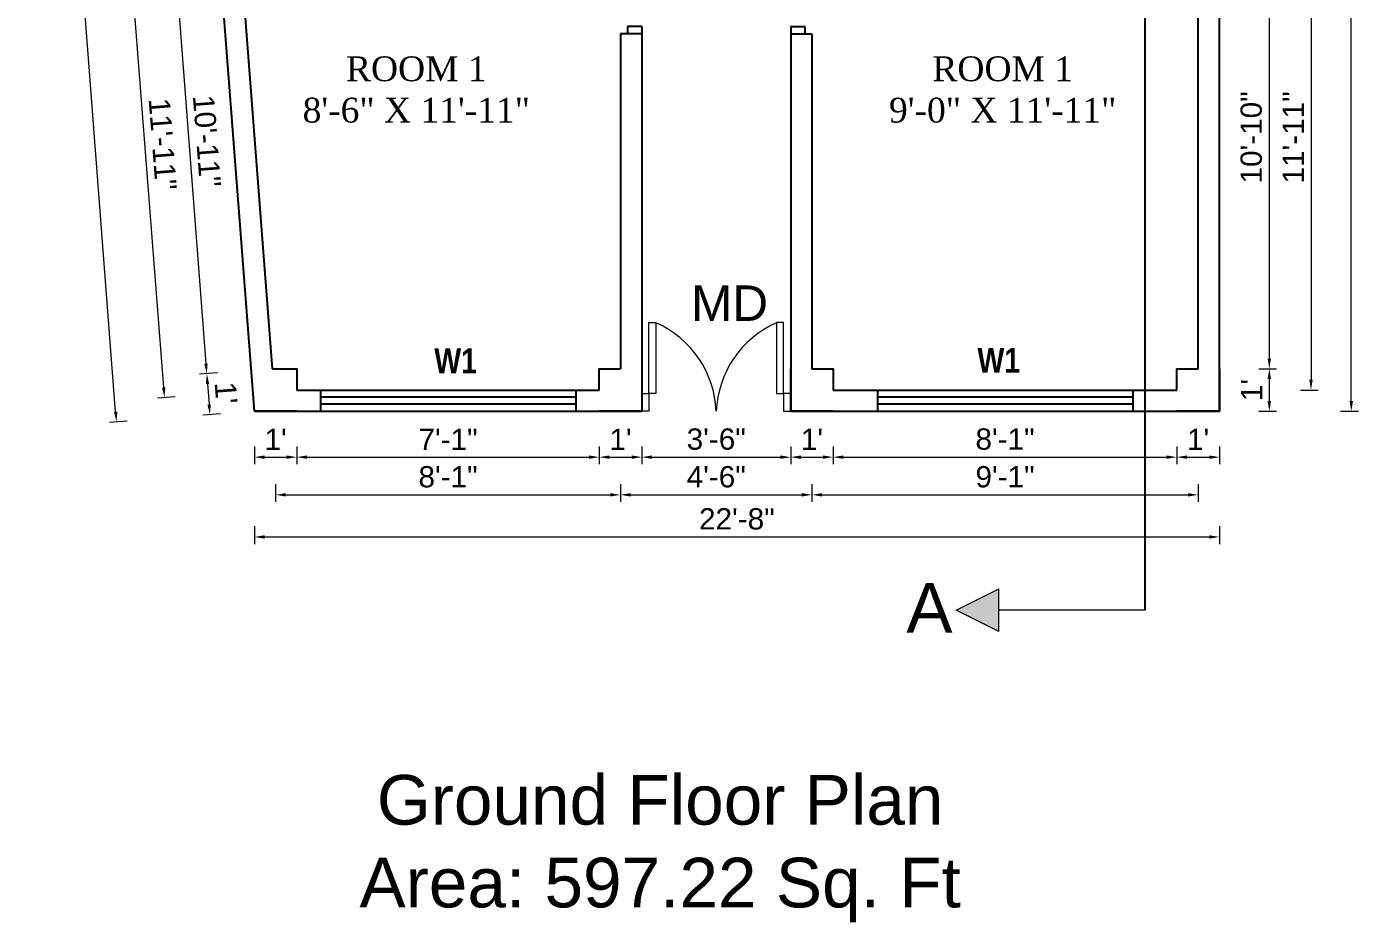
# Model space of a CAD drawing. Header units: inches. Extents: x 100101 to 119806, y -2288 to 8641.
# Drawn here: x 108040.5 to 108416.1, y 1968.4 to 2221.1 of the extents above; entities that cross this region are included whole.
import ezdxf

# ---------------------------------------------------------------- set-up
doc = ezdxf.new("R2010")
doc.units = ezdxf.units.IN
doc.header["$LTSCALE"] = 0.5
doc.header["$MEASUREMENT"] = 0
doc.header["$PDMODE"] = 66
doc.layers.add('DIMENSION', color=5, linetype='Continuous')
doc.layers.add('steps', color=253, linetype='Continuous', lineweight=20)
doc.layers.add('Toilet', color=7, linetype='Continuous', lineweight=25)
doc.styles.add('Lettring Text', font='arial.ttf')
doc.styles.get("Standard").update_dxf_attribs({"font": 'arial.ttf'})
doc.dimstyles.new('Copy of Standard', dxfattribs={"dimtxt": 6, "dimasz": 2.875, "dimexe": 2, "dimexo": 4, "dimgap": 2, "dimtad": 1, "dimdec": 0, "dimrnd": 1, "dimzin": 0, "dimdsep": 46, "dimlunit": 4, "dimtxsty": 'Lettring Text', "dimcen": 0.1, "dimclrd": 7, "dimclre": 7, "dimclrt": 7, "dimazin": 0, "dimtfac": 0.645, "dimtdec": 0, "dimtmove": 1, "dimatfit": 0, "dimfxl": 3, "dimfxlon": 1, "dimtfillclr": 256, "dimtolj": 1, "dimtzin": 0, "dimlwd": -1, "dimlwe": -1, "dimarcsym": 2})

# ---------------------------------------------------------------- blocks, each defined once
blk = doc.blocks.new('*D1196')
at = {"layer": 'Defpoints', "color": 0, "transparency": 16777216}
for p in [(108370.87, 2255.08), (108376.87, 2124.58), (108390.95, 2124.58)]:
    blk.add_point(p, dxfattribs=at)
at = {"layer": 'steps', "color": 7, "transparency": 16777216}
for p, q in [((108387.95, 2255.08), (108392.95, 2255.08)), ((108390.95, 2252.2), (108390.95, 2127.45)), ((108387.95, 2124.58), (108392.95, 2124.58))]:
    blk.add_line(p, q, dxfattribs=at)
for points in [[(108390.47, 2252.2), (108391.43, 2252.2), (108390.95, 2255.08)], [(108390.47, 2127.45), (108391.43, 2127.45), (108390.95, 2124.58)]]:
    blk.add_solid(points, dxfattribs=at)
at = {"layer": 'steps', "color": 7, "transparency": 16777216, "insert": (108385.88, 2189.83), "char_height": 6, "attachment_point": 5, "rotation": 90, "style": 'Lettring Text'}
blk.add_mtext('\\A1;10\'-10"', dxfattribs=at)
blk = doc.blocks.new('*D1197')
at = {"layer": 'Defpoints', "color": 0, "transparency": 16777216}
for p in [(108376.87, 2124.58), (108376.87, 2112.58), (108390.95, 2112.58)]:
    blk.add_point(p, dxfattribs=at)
at = {"layer": 'steps', "color": 7, "transparency": 16777216}
for p, q in [((108387.95, 2124.58), (108392.95, 2124.58)), ((108390.95, 2121.7), (108390.95, 2115.45)), ((108387.95, 2112.58), (108392.95, 2112.58))]:
    blk.add_line(p, q, dxfattribs=at)
for points in [[(108390.47, 2121.7), (108391.43, 2121.7), (108390.95, 2124.58)], [(108390.47, 2115.45), (108391.43, 2115.45), (108390.95, 2112.58)]]:
    blk.add_solid(points, dxfattribs=at)
at = {"layer": 'steps', "color": 7, "transparency": 16777216, "insert": (108385.94, 2118.58), "char_height": 6, "attachment_point": 5, "rotation": 90, "style": 'Lettring Text'}
blk.add_mtext("\\A1;1'", dxfattribs=at)
blk = doc.blocks.new('*D1180')
at = {"layer": 'Defpoints', "color": 0, "transparency": 16777216}
for p in [(108390.95, 2261.08), (108390.95, 2118.58), (108402.71, 2118.58)]:
    blk.add_point(p, dxfattribs=at)
at = {"layer": 'steps', "color": 7, "transparency": 16777216}
for p, q in [((108399.71, 2261.08), (108404.71, 2261.08)), ((108402.71, 2258.2), (108402.71, 2121.45)), ((108399.71, 2118.58), (108404.71, 2118.58))]:
    blk.add_line(p, q, dxfattribs=at)
for points in [[(108402.23, 2258.2), (108403.19, 2258.2), (108402.71, 2261.08)], [(108402.23, 2121.45), (108403.19, 2121.45), (108402.71, 2118.58)]]:
    blk.add_solid(points, dxfattribs=at)
at = {"layer": 'steps', "color": 7, "transparency": 16777216, "insert": (108397.7, 2189.83), "char_height": 6, "attachment_point": 5, "rotation": 90, "style": 'Lettring Text'}
blk.add_mtext('\\A1;11\'-11"', dxfattribs=at)
blk = doc.blocks.new('*D1198')
at = {"layer": 'Defpoints', "color": 0, "transparency": 16777216}
for p in [(108376.87, 2415.58), (108414.06, 2415.58), (108376.87, 2112.58)]:
    blk.add_point(p, dxfattribs=at)
at = {"layer": 'steps', "color": 7, "transparency": 16777216}
for p, q in [((108411.06, 2415.58), (108416.06, 2415.58)), ((108414.06, 2115.45), (108414.06, 2412.7)), ((108411.06, 2112.58), (108416.06, 2112.58))]:
    blk.add_line(p, q, dxfattribs=at)
for points in [[(108413.59, 2412.7), (108414.54, 2412.7), (108414.06, 2415.58)], [(108413.59, 2115.45), (108414.54, 2115.45), (108414.06, 2112.58)]]:
    blk.add_solid(points, dxfattribs=at)
at = {"layer": 'steps', "color": 7, "transparency": 16777216, "insert": (108409, 2264.08), "char_height": 6, "attachment_point": 5, "rotation": 90, "style": 'Lettring Text'}
blk.add_mtext('\\A1;25\'-3"', dxfattribs=at)
blk = doc.blocks.new('*D1199')
at = {"layer": 'Defpoints', "color": 0, "transparency": 16777216}
for p in [(108104.71, 2112.58), (108116.71, 2112.58), (108116.71, 2099.64)]:
    blk.add_point(p, dxfattribs=at)
at = {"layer": 'steps', "color": 7, "transparency": 16777216}
for p, q in [((108104.71, 2102.64), (108104.71, 2097.64)), ((108107.59, 2099.64), (108113.84, 2099.64)), ((108116.71, 2102.64), (108116.71, 2097.64))]:
    blk.add_line(p, q, dxfattribs=at)
for points in [[(108107.59, 2100.12), (108107.59, 2099.16), (108104.71, 2099.64)], [(108113.84, 2100.12), (108113.84, 2099.16), (108116.71, 2099.64)]]:
    blk.add_solid(points, dxfattribs=at)
at = {"layer": 'steps', "color": 7, "transparency": 16777216, "insert": (108110.71, 2104.65), "char_height": 6, "attachment_point": 5, "style": 'Lettring Text'}
blk.add_mtext("\\A1;1'", dxfattribs=at)
blk = doc.blocks.new('*D1200')
at = {"layer": 'Defpoints', "color": 0, "transparency": 16777216}
for p in [(108201.97, 2118.58), (108116.71, 2112.58), (108201.97, 2099.64)]:
    blk.add_point(p, dxfattribs=at)
at = {"layer": 'steps', "color": 7, "transparency": 16777216}
for p, q in [((108116.71, 2102.64), (108116.71, 2097.64)), ((108119.59, 2099.64), (108199.09, 2099.64)), ((108201.97, 2102.64), (108201.97, 2097.64))]:
    blk.add_line(p, q, dxfattribs=at)
for points in [[(108119.59, 2100.12), (108119.59, 2099.16), (108116.71, 2099.64)], [(108199.09, 2100.12), (108199.09, 2099.16), (108201.97, 2099.64)]]:
    blk.add_solid(points, dxfattribs=at)
at = {"layer": 'steps', "color": 7, "transparency": 16777216, "insert": (108159.34, 2104.65), "char_height": 6, "attachment_point": 5, "style": 'Lettring Text'}
blk.add_mtext('\\A1;7\'-1"', dxfattribs=at)
blk = doc.blocks.new('*D1201')
at = {"layer": 'Defpoints', "color": 0, "transparency": 16777216}
for p in [(108201.97, 2118.58), (108213.97, 2112.58), (108213.97, 2099.64)]:
    blk.add_point(p, dxfattribs=at)
at = {"layer": 'steps', "color": 7, "transparency": 16777216}
for p, q in [((108201.97, 2102.64), (108201.97, 2097.64)), ((108204.84, 2099.64), (108211.09, 2099.64)), ((108213.97, 2102.64), (108213.97, 2097.64))]:
    blk.add_line(p, q, dxfattribs=at)
for points in [[(108204.84, 2100.12), (108204.84, 2099.16), (108201.97, 2099.64)], [(108211.09, 2100.12), (108211.09, 2099.16), (108213.97, 2099.64)]]:
    blk.add_solid(points, dxfattribs=at)
at = {"layer": 'steps', "color": 7, "transparency": 16777216, "insert": (108207.97, 2104.65), "char_height": 6, "attachment_point": 5, "style": 'Lettring Text'}
blk.add_mtext("\\A1;1'", dxfattribs=at)
blk = doc.blocks.new('*D1202')
at = {"layer": 'Defpoints', "color": 0, "transparency": 16777216}
for p in [(108213.97, 2112.58), (108255.97, 2112.58), (108255.97, 2099.64)]:
    blk.add_point(p, dxfattribs=at)
at = {"layer": 'steps', "color": 7, "transparency": 16777216}
for p, q in [((108213.97, 2102.64), (108213.97, 2097.64)), ((108216.84, 2099.64), (108253.09, 2099.64)), ((108255.97, 2102.64), (108255.97, 2097.64))]:
    blk.add_line(p, q, dxfattribs=at)
for points in [[(108216.84, 2100.12), (108216.84, 2099.16), (108213.97, 2099.64)], [(108253.09, 2100.12), (108253.09, 2099.16), (108255.97, 2099.64)]]:
    blk.add_solid(points, dxfattribs=at)
at = {"layer": 'steps', "color": 7, "transparency": 16777216, "insert": (108234.97, 2104.7), "char_height": 6, "attachment_point": 5, "style": 'Lettring Text'}
blk.add_mtext('\\A1;3\'-6"', dxfattribs=at)
blk = doc.blocks.new('*D1203')
at = {"layer": 'Defpoints', "color": 0, "transparency": 16777216}
for p in [(108267.97, 2118.58), (108255.97, 2112.58), (108267.97, 2099.64)]:
    blk.add_point(p, dxfattribs=at)
at = {"layer": 'steps', "color": 7, "transparency": 16777216}
for p, q in [((108255.97, 2102.64), (108255.97, 2097.64)), ((108258.84, 2099.64), (108265.09, 2099.64)), ((108267.97, 2102.64), (108267.97, 2097.64))]:
    blk.add_line(p, q, dxfattribs=at)
for points in [[(108258.84, 2100.12), (108258.84, 2099.16), (108255.97, 2099.64)], [(108265.09, 2100.12), (108265.09, 2099.16), (108267.97, 2099.64)]]:
    blk.add_solid(points, dxfattribs=at)
at = {"layer": 'steps', "color": 7, "transparency": 16777216, "insert": (108261.97, 2104.65), "char_height": 6, "attachment_point": 5, "style": 'Lettring Text'}
blk.add_mtext("\\A1;1'", dxfattribs=at)
blk = doc.blocks.new('*D1204')
at = {"layer": 'Defpoints', "color": 0, "transparency": 16777216}
for p in [(108267.97, 2118.58), (108364.87, 2118.58), (108364.87, 2099.64)]:
    blk.add_point(p, dxfattribs=at)
at = {"layer": 'steps', "color": 7, "transparency": 16777216}
for p, q in [((108267.97, 2102.64), (108267.97, 2097.64)), ((108270.84, 2099.64), (108361.99, 2099.64)), ((108364.87, 2102.64), (108364.87, 2097.64))]:
    blk.add_line(p, q, dxfattribs=at)
for points in [[(108270.84, 2100.12), (108270.84, 2099.16), (108267.97, 2099.64)], [(108361.99, 2100.12), (108361.99, 2099.16), (108364.87, 2099.64)]]:
    blk.add_solid(points, dxfattribs=at)
at = {"layer": 'steps', "color": 7, "transparency": 16777216, "insert": (108316.42, 2104.7), "char_height": 6, "attachment_point": 5, "style": 'Lettring Text'}
blk.add_mtext('\\A1;8\'-1"', dxfattribs=at)
blk = doc.blocks.new('*D1205')
at = {"layer": 'Defpoints', "color": 0, "transparency": 16777216}
for p in [(108364.87, 2118.58), (108376.87, 2112.58), (108376.87, 2099.64)]:
    blk.add_point(p, dxfattribs=at)
at = {"layer": 'steps', "color": 7, "transparency": 16777216}
for p, q in [((108364.87, 2102.64), (108364.87, 2097.64)), ((108367.74, 2099.64), (108373.99, 2099.64)), ((108376.87, 2102.64), (108376.87, 2097.64))]:
    blk.add_line(p, q, dxfattribs=at)
for points in [[(108367.74, 2100.12), (108367.74, 2099.16), (108364.87, 2099.64)], [(108373.99, 2100.12), (108373.99, 2099.16), (108376.87, 2099.64)]]:
    blk.add_solid(points, dxfattribs=at)
at = {"layer": 'steps', "color": 7, "transparency": 16777216, "insert": (108370.87, 2104.65), "char_height": 6, "attachment_point": 5, "style": 'Lettring Text'}
blk.add_mtext("\\A1;1'", dxfattribs=at)
blk = doc.blocks.new('*D1173')
at = {"layer": 'Defpoints', "color": 0, "transparency": 16777216}
for p in [(108110.71, 2099.64), (108207.97, 2099.64), (108207.97, 2089.01)]:
    blk.add_point(p, dxfattribs=at)
at = {"layer": 'steps', "color": 7, "transparency": 16777216}
for p, q in [((108110.71, 2092.01), (108110.71, 2087.01)), ((108207.97, 2092.01), (108207.97, 2087.01)), ((108113.59, 2089.01), (108205.09, 2089.01))]:
    blk.add_line(p, q, dxfattribs=at)
for points in [[(108113.59, 2089.49), (108113.59, 2088.53), (108110.71, 2089.01)], [(108205.09, 2089.49), (108205.09, 2088.53), (108207.97, 2089.01)]]:
    blk.add_solid(points, dxfattribs=at)
at = {"layer": 'steps', "color": 7, "transparency": 16777216, "insert": (108159.34, 2094.07), "char_height": 6, "attachment_point": 5, "style": 'Lettring Text'}
blk.add_mtext('\\A1;8\'-1"', dxfattribs=at)
blk = doc.blocks.new('*D1174')
at = {"layer": 'Defpoints', "color": 0, "transparency": 16777216}
for p in [(108207.97, 2099.64), (108261.97, 2099.64), (108261.97, 2089.01)]:
    blk.add_point(p, dxfattribs=at)
at = {"layer": 'steps', "color": 7, "transparency": 16777216}
for p, q in [((108207.97, 2092.01), (108207.97, 2087.01)), ((108261.97, 2092.01), (108261.97, 2087.01)), ((108210.84, 2089.01), (108259.09, 2089.01))]:
    blk.add_line(p, q, dxfattribs=at)
for points in [[(108210.84, 2089.49), (108210.84, 2088.53), (108207.97, 2089.01)], [(108259.09, 2089.49), (108259.09, 2088.53), (108261.97, 2089.01)]]:
    blk.add_solid(points, dxfattribs=at)
at = {"layer": 'steps', "color": 7, "transparency": 16777216, "insert": (108234.97, 2094.07), "char_height": 6, "attachment_point": 5, "style": 'Lettring Text'}
blk.add_mtext('\\A1;4\'-6"', dxfattribs=at)
blk = doc.blocks.new('*D1175')
at = {"layer": 'Defpoints', "color": 0, "transparency": 16777216}
for p in [(108261.97, 2099.64), (108370.87, 2099.64), (108370.87, 2089.01)]:
    blk.add_point(p, dxfattribs=at)
at = {"layer": 'steps', "color": 7, "transparency": 16777216}
for p, q in [((108261.97, 2092.01), (108261.97, 2087.01)), ((108370.87, 2092.01), (108370.87, 2087.01)), ((108264.84, 2089.01), (108367.99, 2089.01))]:
    blk.add_line(p, q, dxfattribs=at)
for points in [[(108264.84, 2089.49), (108264.84, 2088.53), (108261.97, 2089.01)], [(108367.99, 2089.49), (108367.99, 2088.53), (108370.87, 2089.01)]]:
    blk.add_solid(points, dxfattribs=at)
at = {"layer": 'steps', "color": 7, "transparency": 16777216, "insert": (108316.42, 2094.07), "char_height": 6, "attachment_point": 5, "style": 'Lettring Text'}
blk.add_mtext('\\A1;9\'-1"', dxfattribs=at)
blk = doc.blocks.new('*D1183')
at = {"layer": 'Defpoints', "color": 0, "transparency": 16777216}
for p in [(108104.71, 2112.58), (108376.87, 2112.58), (108376.87, 2077.13)]:
    blk.add_point(p, dxfattribs=at)
at = {"layer": 'steps', "color": 7, "transparency": 16777216}
for p, q in [((108104.71, 2080.13), (108104.71, 2075.13)), ((108107.59, 2077.13), (108373.99, 2077.13)), ((108376.87, 2080.13), (108376.87, 2075.13))]:
    blk.add_line(p, q, dxfattribs=at)
for points in [[(108107.59, 2077.61), (108107.59, 2076.65), (108104.71, 2077.13)], [(108373.99, 2077.61), (108373.99, 2076.65), (108376.87, 2077.13)]]:
    blk.add_solid(points, dxfattribs=at)
at = {"layer": 'steps', "color": 7, "transparency": 16777216, "insert": (108240.79, 2082.19), "char_height": 6, "attachment_point": 5, "style": 'Lettring Text'}
blk.add_mtext('\\A1;22\'-8"', dxfattribs=at)
blk = doc.blocks.new('*D1208')
at = {"layer": 'Defpoints', "color": 0, "transparency": 16777216}
for p in [(108099.75, 2255.08), (108091.29, 2123.15), (108109.8, 2124.58)]:
    blk.add_point(p, dxfattribs=at)
at = {"layer": 'steps', "color": 7, "transparency": 16777216}
for p, q in [((108084.23, 2253.88), (108079.24, 2253.5)), ((108081.46, 2250.78), (108091.07, 2126.02)), ((108094.28, 2123.38), (108089.29, 2123))]:
    blk.add_line(p, q, dxfattribs=at)
for points in [[(108081.94, 2250.82), (108080.98, 2250.75), (108081.24, 2253.65)], [(108091.54, 2126.05), (108090.59, 2125.98), (108091.29, 2123.15)]]:
    blk.add_solid(points, dxfattribs=at)
at = {"layer": 'steps', "color": 7, "transparency": 16777216, "insert": (108091.31, 2188.79), "char_height": 6, "attachment_point": 5, "rotation": 274.4035, "style": 'Lettring Text'}
blk.add_mtext('\\A1;10\'-11"', dxfattribs=at)
blk = doc.blocks.new('*D1209')
at = {"layer": 'Defpoints', "color": 0, "transparency": 16777216}
for p in [(108109.8, 2124.58), (108092.18, 2111.61), (108104.71, 2112.58)]:
    blk.add_point(p, dxfattribs=at)
at = {"layer": 'steps', "color": 7, "transparency": 16777216}
for p, q in [((108094.28, 2123.38), (108089.29, 2123)), ((108091.51, 2120.28), (108091.96, 2114.48)), ((108095.17, 2111.84), (108090.18, 2111.46))]:
    blk.add_line(p, q, dxfattribs=at)
for points in [[(108091.99, 2120.32), (108091.03, 2120.25), (108091.29, 2123.15)], [(108092.43, 2114.51), (108091.48, 2114.44), (108092.18, 2111.61)]]:
    blk.add_solid(points, dxfattribs=at)
at = {"layer": 'steps', "color": 7, "transparency": 16777216, "insert": (108096.73, 2117.76), "char_height": 6, "attachment_point": 5, "rotation": 274.4035, "style": 'Lettring Text'}
blk.add_mtext("\\A1;1'", dxfattribs=at)
blk = doc.blocks.new('*D1181')
at = {"layer": 'Defpoints', "color": 0, "transparency": 16777216}
for p in [(108068.41, 2258.7), (108080.78, 2259.65), (108091.73, 2117.38)]:
    blk.add_point(p, dxfattribs=at)
at = {"layer": 'steps', "color": 7, "transparency": 16777216}
for p, q in [((108071.4, 2258.93), (108066.41, 2258.54)), ((108079.14, 2119.29), (108068.63, 2255.83)), ((108082.35, 2116.66), (108077.37, 2116.27))]:
    blk.add_line(p, q, dxfattribs=at)
for points in [[(108069.1, 2255.87), (108068.15, 2255.79), (108068.41, 2258.7)], [(108079.62, 2119.33), (108078.66, 2119.26), (108079.36, 2116.43)]]:
    blk.add_solid(points, dxfattribs=at)
at = {"layer": 'steps', "color": 7, "transparency": 16777216, "insert": (108078.88, 2187.95), "char_height": 6, "attachment_point": 5, "rotation": 274.4035, "style": 'Lettring Text'}
blk.add_mtext('\\A1;11\'-11"', dxfattribs=at)
blk = doc.blocks.new('*D1182')
at = {"layer": 'Defpoints', "color": 0, "transparency": 16777216}
for p in [(108081.38, 2415.58), (108042.49, 2412.58), (108104.71, 2112.58)]:
    blk.add_point(p, dxfattribs=at)
at = {"layer": 'steps', "color": 7, "transparency": 16777216}
for p, q in [((108045.48, 2412.81), (108040.49, 2412.43)), ((108065.6, 2112.45), (108042.71, 2409.71)), ((108068.81, 2109.81), (108063.82, 2109.43))]:
    blk.add_line(p, q, dxfattribs=at)
for points in [[(108043.18, 2409.75), (108042.23, 2409.68), (108042.49, 2412.58)], [(108066.08, 2112.48), (108065.12, 2112.41), (108065.82, 2109.58)]]:
    blk.add_solid(points, dxfattribs=at)
at = {"layer": 'steps', "color": 7, "transparency": 16777216, "insert": (108059.2, 2261.47), "char_height": 6, "attachment_point": 5, "rotation": 274.4035, "style": 'Lettring Text'}
blk.add_mtext('\\A1;25\'-4"', dxfattribs=at)

msp = doc.modelspace()

# ---------------------------------------------------------------- hatches: boundary and pattern name
at = {"linetype": 'ByBlock', "lineweight": 5}
msp.add_hatch(color=7, dxfattribs=at).paths.add_polyline_path([(108302.67, 2056.49), (108314.67, 2050.49), (108314.67, 2062.49)])

# ---------------------------------------------------------------- linework, layer by layer
at = {"color": 7, "linetype": 'ByBlock', "lineweight": 5}
for p, q in [((108302.67, 2056.49), (108314.67, 2062.49)), ((108314.67, 2050.49), (108314.67, 2062.49)), ((108314.67, 2050.49), (108302.67, 2056.49)), ((108355.84, 2056.49), (108314.67, 2056.49))]:
    msp.add_line(p, q, dxfattribs=at)
at = {"layer": 'DIMENSION', "ltscale": 7}
for p, q in [((108213.97, 2221.08), (108209.97, 2221.08)), ((108209.97, 2221.08), (108209.97, 2219.08)), ((108213.97, 2221.08), (108213.97, 2219.08)), ((108255.97, 2221.08), (108259.97, 2221.08)), ((108255.97, 2221.08), (108255.97, 2219.08)), ((108259.97, 2221.08), (108259.97, 2219.08)), ((108213.97, 2219.08), (108209.97, 2219.08)), ((108255.97, 2219.08), (108259.97, 2219.08))]:
    msp.add_line(p, q, dxfattribs=at)
at = {"layer": 'steps', "color": 7, "ltscale": 0.3}
for p, q in [((108213.97, 2112.58), (108213.97, 2121.58)), ((108211.87, 2112.58), (108211.87, 2112.58))]:
    msp.add_line(p, q, dxfattribs=at)
for points in [[(108215.97, 2117.58), (108215.97, 2137.58), (108217.97, 2137.58), (108217.97, 2117.58)], [(108253.97, 2117.58), (108253.97, 2137.58), (108251.97, 2137.58), (108251.97, 2117.58)], [(108213.97, 2117.58), (108215.97, 2117.58), (108215.97, 2112.58), (108213.97, 2112.58)], [(108255.97, 2117.58), (108253.97, 2117.58), (108253.97, 2112.58), (108255.97, 2112.58)]]:
    msp.add_lwpolyline(points, close=True, dxfattribs=at)
at = {"layer": 'steps', "color": 7, "ltscale": 0.3, "true_color": 0xffffff}
for centre, start, end in [((108206.33, 2111.38), 2.3834, 66.048), ((108263.6, 2111.38), 113.952, 177.6166)]:
    msp.add_arc(centre, 28.66, start, end, dxfattribs=at)
at = {"layer": 'Toilet'}
for p, q in [((108355.84, 2475.96), (108355.84, 2056.49)), ((108104.71, 2112.58), (108081.38, 2415.58)), ((108376.87, 2112.58), (108376.87, 2415.58)), ((108109.8, 2124.58), (108099.75, 2255.08)), ((108370.87, 2124.58), (108370.87, 2255.08)), ((108207.97, 2219.08), (108207.97, 2124.58)), ((108213.97, 2219.08), (108207.97, 2219.08)), ((108213.97, 2219.08), (108213.97, 2112.58)), ((108255.97, 2219.08), (108255.97, 2112.58)), ((108255.97, 2219.08), (108261.97, 2219.08)), ((108261.97, 2219.08), (108261.97, 2124.58)), ((108116.71, 2118.58), (108201.97, 2118.58)), ((108123.34, 2118.58), (108123.34, 2112.58)), ((108195.34, 2118.58), (108195.34, 2112.58)), ((108267.97, 2118.58), (108364.87, 2118.58)), ((108280.42, 2118.58), (108280.42, 2112.58)), ((108352.42, 2118.58), (108352.42, 2112.58)), ((108195.34, 2116.58), (108123.34, 2116.58)), ((108195.34, 2114.58), (108123.34, 2114.58)), ((108352.42, 2116.58), (108280.42, 2116.58)), ((108352.42, 2114.58), (108280.42, 2114.58)), ((108104.71, 2112.58), (108213.97, 2112.58)), ((108255.97, 2112.58), (108376.87, 2112.58))]:
    msp.add_line(p, q, dxfattribs=at)
for points in [[(108109.8, 2124.58), (108116.71, 2124.58), (108116.71, 2118.58)], [(108213.97, 2124.58), (108213.97, 2124.58), (108213.97, 2112.58), (108201.97, 2112.58)], [(108201.97, 2118.58), (108201.97, 2124.58), (108207.97, 2124.58)], [(108267.97, 2112.58), (108267.97, 2112.58), (108255.97, 2112.58), (108255.97, 2124.58)], [(108261.97, 2124.58), (108267.97, 2124.58), (108267.97, 2118.58)], [(108364.87, 2118.58), (108364.87, 2124.58), (108370.87, 2124.58)], [(108376.87, 2124.58), (108376.87, 2124.58), (108376.87, 2112.58), (108364.87, 2112.58)], [(108116.71, 2112.58), (108116.71, 2112.58), (108104.71, 2112.58)]]:
    msp.add_lwpolyline(points, dxfattribs=at)

# ---------------------------------------------------------------- texts
at = {"color": 7, "linetype": 'ByBlock', "lineweight": 5}
for s, insert, char_height, width, attachment_point in [('MD', (108227.88, 2148.07), 10, 44.1664, 1), ('A', (108288.57, 2064.11), 14, 26.5803, 1), ('{\\fArial CE|b0|i0|c238|p34;Ground Floor Plan\\PArea: \\fArial CE|b0|i0|c0|p34;597.22\\fArial CE|b0|i0|c238|p34; Sq. Ft}', (108219.15, 1989.2), 14, 235.547, 5)]:
    msp.add_mtext(s, dxfattribs=dict(at, insert=insert, char_height=char_height, width=width, attachment_point=attachment_point))
at = {"layer": 'steps', "color": 7, "ltscale": 0.3, "char_height": 7}
for s, insert, width, attachment_point in [('{\\fTimes New Roman|b0|i0|c0|p18;ROOM 1\\P8\'-6" X 11\'-11"}', (108150.39, 2212.69), 65.2809, 2), ('{\\fTimes New Roman|b0|i0|c0|p18;ROOM 1\\P9\'-0" X 11\'-11"}', (108315.76, 2212.69), 64.575, 2), ('{\\fTechnic|b1|i0|c2|p2;W1}', (108161.47, 2123.32), 55.268, 8), ('{\\fTechnic|b1|i0|c2|p2;W1}', (108314.65, 2123.44), 55.268, 8)]:
    msp.add_mtext(s, dxfattribs=dict(at, insert=insert, width=width, attachment_point=attachment_point))

# ---------------------------------------------------------------- dimensions: what is measured, and where the dimension line sits
at = {"layer": 'steps'}
for p1, p2, distance, picture, middle in [((108104.71, 2112.58), (108081.38, 2415.58), 39.01, '*D1182', (108059.2, 2261.47)), ((108091.73, 2117.38), (108080.78, 2259.65), 12.41, '*D1181', (108078.88, 2187.95))]:
    dim = msp.add_aligned_dim(p1=p1, p2=p2, distance=distance, dimstyle='Copy of Standard', dxfattribs=at)
    dim.commit()
    dim.dimension.update_dxf_attribs({"geometry": picture, "text_midpoint": middle})
for base, p1, p2, angle, picture, middle in [((108414.06, 2415.58), (108376.87, 2112.58), (108376.87, 2415.58), 90, '*D1198', (108409, 2264.08)), ((108402.71351588, 2118.5752825), (108390.94753129, 2261.0752825), (108390.94753129, 2118.5752825), 90, '*D1180', (108397.70123757, 2189.8252825)), ((108091.29, 2123.15), (108099.75, 2255.08), (108109.8, 2124.58), 274.4035, '*D1208', (108091.31, 2188.79)), ((108390.94753129, 2124.5752825), (108370.8693637, 2255.0752825), (108376.8693637, 2124.5752825), 90, '*D1196', (108385.88409336, 2189.8252825)), ((108092.18, 2111.61), (108109.8, 2124.58), (108104.71, 2112.58), 274.4035, '*D1209', (108096.73, 2117.76)), ((108390.95, 2112.58), (108376.87, 2124.58), (108376.87, 2112.58), 90, '*D1197', (108385.94, 2118.58))]:
    dim = msp.add_linear_dim(base=base, p1=p1, p2=p2, angle=angle, dimstyle='Copy of Standard', dxfattribs=at)
    dim.commit()
    dim.dimension.update_dxf_attribs({"geometry": picture, "text_midpoint": middle})
for base, p1, p2, picture, middle in [((108201.97, 2099.64), (108116.71, 2112.58), (108201.97, 2118.58), '*D1200', (108159.34, 2104.65)), ((108213.97, 2099.64), (108201.97, 2118.58), (108213.97, 2112.58), '*D1201', (108207.97, 2104.65)), ((108267.97, 2099.64), (108255.97, 2112.58), (108267.97, 2118.58), '*D1203', (108261.97, 2104.65)), ((108364.87, 2099.64), (108267.97, 2118.58), (108364.87, 2118.58), '*D1204', (108316.42, 2104.7)), ((108376.87, 2099.64), (108364.87, 2118.58), (108376.87, 2112.58), '*D1205', (108370.87, 2104.65)), ((108116.71, 2099.64), (108104.71, 2112.58), (108116.71, 2112.58), '*D1199', (108110.71, 2104.65)), ((108376.87, 2077.13), (108104.71, 2112.58), (108376.87, 2112.58), '*D1183', (108240.79, 2082.19)), ((108255.97, 2099.64), (108213.97, 2112.58), (108255.97, 2112.58), '*D1202', (108234.97, 2104.7)), ((108207.97, 2089.01), (108110.71, 2099.64), (108207.97, 2099.64), '*D1173', (108159.34, 2094.07)), ((108261.97, 2089.01), (108207.97, 2099.64), (108261.97, 2099.64), '*D1174', (108234.97, 2094.07)), ((108370.87, 2089.01), (108261.97, 2099.64), (108370.87, 2099.64), '*D1175', (108316.42, 2094.07))]:
    dim = msp.add_linear_dim(base=base, p1=p1, p2=p2, dimstyle='Copy of Standard', dxfattribs=at)
    dim.commit()
    dim.dimension.update_dxf_attribs({"geometry": picture, "text_midpoint": middle})

doc.saveas('drawing.dxf')
